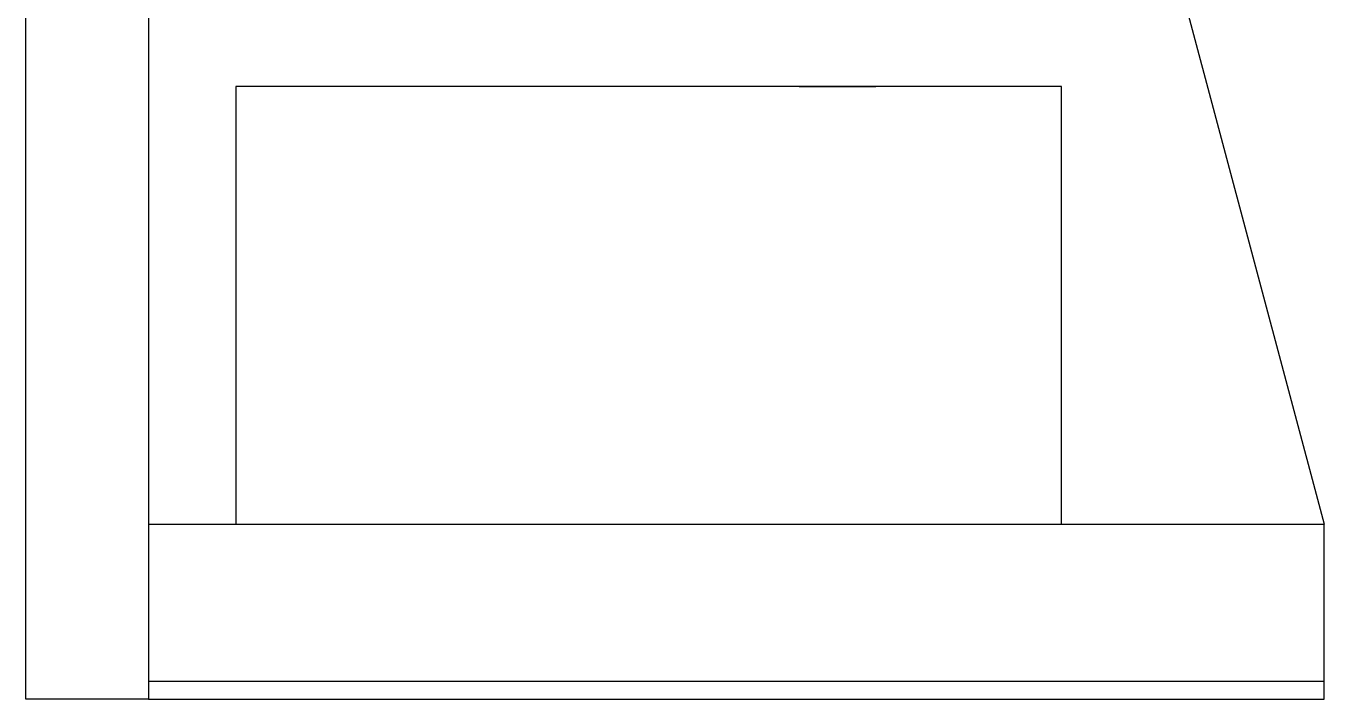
# Model space of a CAD drawing. Header units: inches. Extents: x 13 to 12015, y 11 to 4983.
# Drawn here: x 2728 to 3470, y 104 to 488 of the extents above; entities that cross this region are included whole.
import ezdxf

# ---------------------------------------------------------------- set-up
doc = ezdxf.new("R2010")
doc.units = ezdxf.units.IN
doc.header["$MEASUREMENT"] = 0

msp = doc.modelspace()

# ---------------------------------------------------------------- linework, layer by layer
for p, q in [((2727.73127, 103.65875), (2727.73127, 1735.8645)), ((2797.73127, 1725.8645), (2797.73127, 103.65875)), ((3389.54558, 503.65875), (3469.53975, 203.65875)), ((3169.53975, 453.65875), (3213.35393, 453.65875)), ((2797.73127, 203.65875), (3469.53975, 203.65875)), ((3469.53975, 103.65875), (3469.53975, 203.65875)), ((2797.73127, 103.65875), (2727.73127, 103.65875))]:
    msp.add_line(p, q)
for points in [[(2847.73127, 203.65875), (3319.53975, 203.65875), (3319.53975, 453.65875), (2847.73127, 453.65875)], [(2797.73127, 103.65875), (3469.53975, 103.65875), (3469.53975, 113.65875), (2797.73127, 113.65875)]]:
    msp.add_lwpolyline(points, close=True)

doc.saveas('drawing.dxf')
